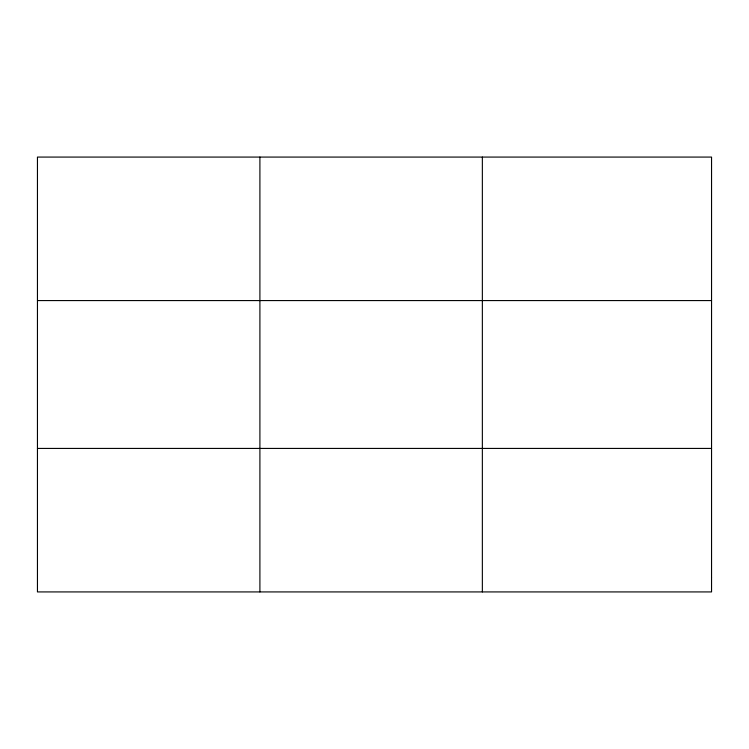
<?xml version="1.0" encoding="UTF-8"?>
<svg xmlns="http://www.w3.org/2000/svg" width="749" height="749" viewBox="0 0 749 749"><rect width="100%" height="100%" fill="white"/><g stroke="black" fill="none" stroke-linecap="round" stroke-linejoin="round"><path stroke-width="1.12" d="M259.903 591.925L259.903 157.075M482.356 591.925L482.356 157.075M37.45 300.574L711.55 300.574M37.45 448.426L711.55 448.426M711.55 577.573L711.55 591.925L37.45 591.925L37.45 157.075L711.55 157.075L711.55 577.573"/></g></svg>
